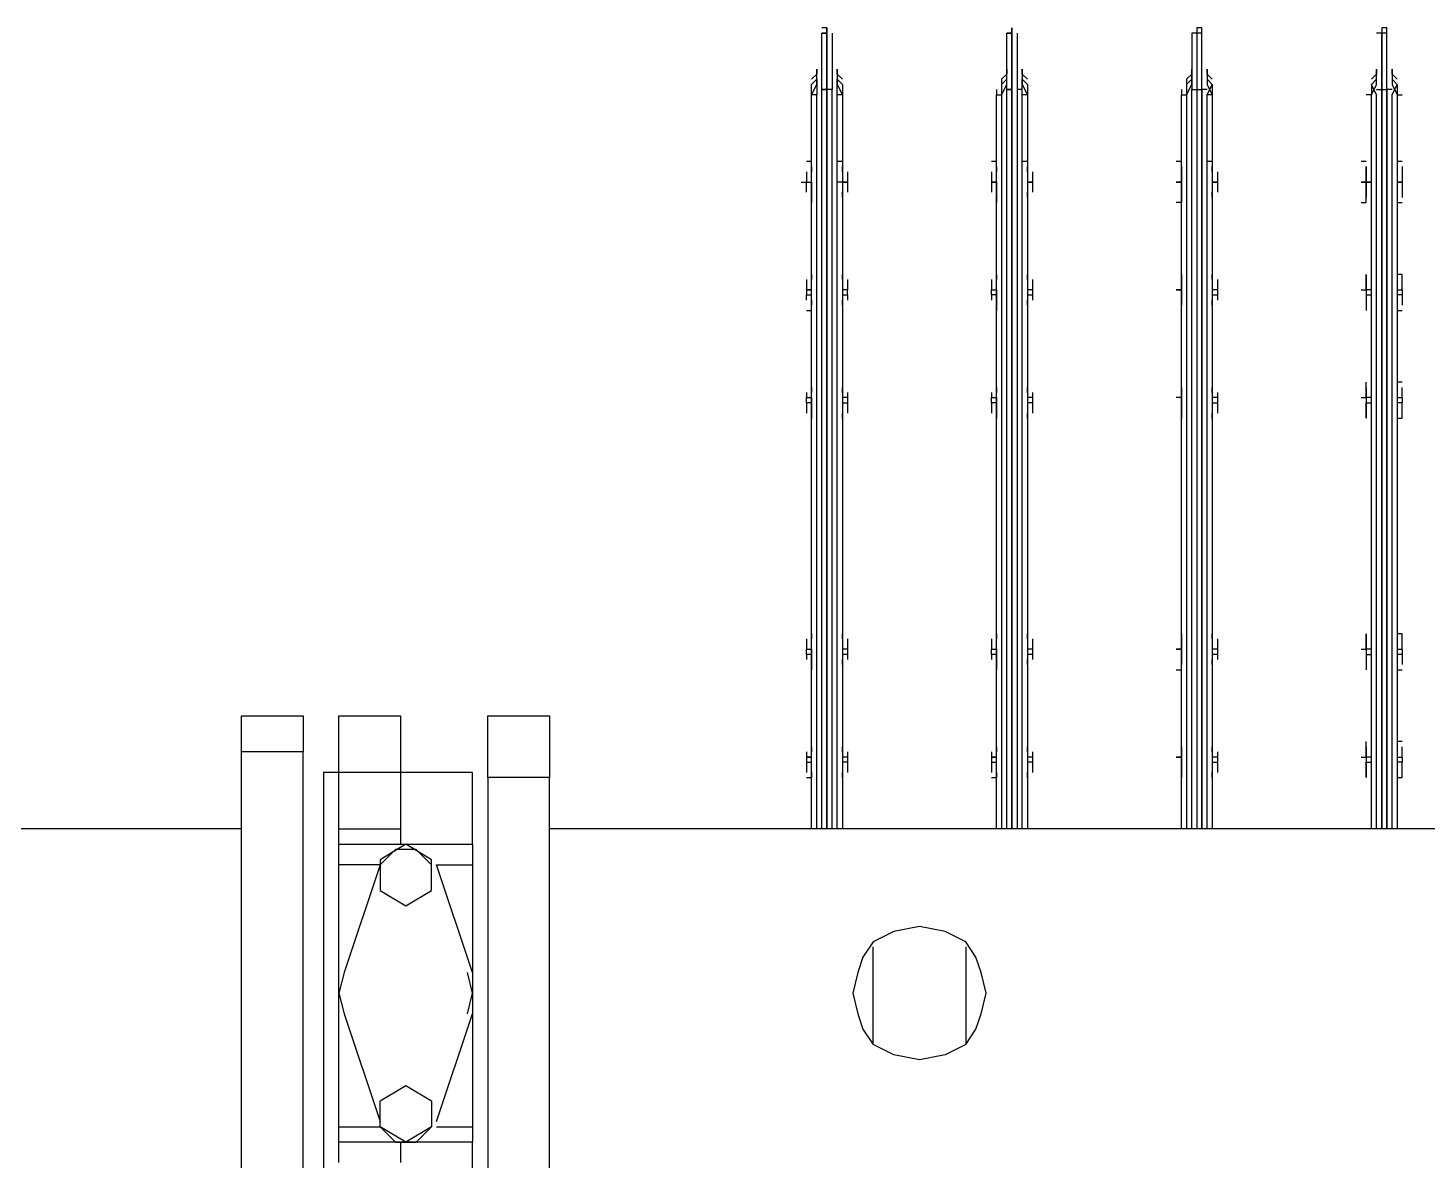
# Model space of a CAD drawing. Header units: metres. Extents: x 531263 to 531754, y 2674954 to 2675327.
# Drawn here: x 531502.5977 to 531502.9746, y 2675217.6539 to 2675217.9589 of the extents above; entities that cross this region are included whole.
import ezdxf

# ---------------------------------------------------------------- set-up
doc = ezdxf.new("R2010")
doc.units = ezdxf.units.M
doc.header["$MEASUREMENT"] = 0
doc.layers.add('IDT', color=7, linetype='Continuous')

# ---------------------------------------------------------------- blocks, each defined once
blk = doc.blocks.new('IDT')
at = {"layer": 'IDT', "color": 0, "lineweight": 25}
for p, q in [((15.08755, 10.12502), (15.08755, 9.99501)), ((15.10415, 10.12502), (15.10415, 9.99501)), ((15.02116, 10.11949), (15.02116, 10.00192)), ((15.03775, 10.00192), (15.03775, 10.11949)), ((15.0419, 10.12087), (15.0419, 10.10013)), ((15.08202, 10.00054), (15.08202, 10.12087)), ((15.06127, 10.10013), (15.06127, 10.10566)), ((15.07787, 10.10566), (15.07787, 10.10013)), ((15.0419, 10.09598), (15.0419, 10.10013)), ((15.0419, 10.10013), (15.07787, 10.10013)), ((15.05712, 10.10013), (15.05297, 10.09598)), ((15.05297, 10.09598), (15.05988, 10.10013)), ((15.06265, 10.10013), (15.05712, 10.10013)), ((15.05988, 10.10013), (15.0668, 10.09598)), ((15.0668, 10.09598), (15.06265, 10.10013)), ((15.07787, 10.10013), (15.07787, 10.09598)), ((15.0419, 10.06002), (15.0419, 10.09598)), ((15.05159, 10.09598), (15.0419, 10.09598)), ((15.05297, 10.08906), (15.05297, 10.09598)), ((15.07787, 10.09598), (15.0668, 10.09598)), ((15.0668, 10.09598), (15.0668, 10.08906)), ((15.07787, 10.09598), (15.07787, 10.06002)), ((15.05159, 10.09459), (15.0419, 10.06555)), ((15.07648, 10.06555), (15.0668, 10.09459)), ((15.05988, 10.08491), (15.05297, 10.08906)), ((15.0668, 10.08906), (15.05988, 10.08491)), ((14.90912, 10.07385), (14.91465, 10.07661)), ((14.91465, 10.07661), (14.92157, 10.078)), ((14.92157, 10.078), (14.92849, 10.07661)), ((14.92849, 10.07661), (14.93402, 10.07385)), ((14.90912, 10.07385), (14.90635, 10.0697)), ((14.90912, 10.04757), (14.90912, 10.07385)), ((14.93402, 10.07385), (14.93402, 10.04757)), ((14.93678, 10.0697), (14.93402, 10.07385)), ((14.90635, 10.0697), (14.90497, 10.06555)), ((14.93817, 10.06555), (14.93678, 10.0697)), ((14.90497, 10.06555), (14.90359, 10.06002)), ((14.93955, 10.06002), (14.93817, 10.06555)), ((15.04329, 10.06555), (15.0419, 10.06002)), ((15.07787, 10.06002), (15.07648, 10.06555)), ((14.90359, 10.06002), (14.90497, 10.05448)), ((14.93817, 10.05448), (14.93955, 10.06002)), ((15.0419, 10.02544), (15.0419, 10.06002)), ((15.0419, 10.06002), (15.04329, 10.05448)), ((15.07648, 10.05448), (15.07787, 10.06002)), ((15.07787, 10.06002), (15.07787, 10.02544)), ((14.90497, 10.05448), (14.90635, 10.05033)), ((14.93678, 10.05033), (14.93817, 10.05448)), ((15.0419, 10.05448), (15.05159, 10.02544)), ((15.0668, 10.02544), (15.07648, 10.05448)), ((14.90635, 10.05033), (14.90912, 10.04618)), ((14.93402, 10.04618), (14.93678, 10.05033)), ((14.90912, 10.04618), (14.91465, 10.04342)), ((14.91465, 10.04342), (14.92157, 10.04203)), ((14.92157, 10.04203), (14.92849, 10.04342)), ((14.92849, 10.04342), (14.93402, 10.04618)), ((15.05988, 10.0365), (15.05297, 10.03235)), ((15.0668, 10.03235), (15.05988, 10.0365)), ((15.05297, 10.03235), (15.05297, 10.02405)), ((15.0668, 10.02405), (15.0668, 10.03235)), ((15.0419, 10.0199), (15.0419, 10.02544)), ((15.05159, 10.02544), (15.0419, 10.02544)), ((15.05297, 10.02544), (15.05712, 10.02129)), ((15.05297, 10.02405), (15.05988, 10.0199)), ((15.05988, 10.0199), (15.0668, 10.02405)), ((15.06265, 10.02129), (15.0668, 10.02544)), ((15.0668, 10.02544), (15.07787, 10.02544)), ((15.07787, 10.02544), (15.07787, 10.0199)), ((15.05712, 10.02129), (15.06265, 10.02129)), ((15.0419, 10.0199), (15.0419, 10.00054)), ((15.07787, 10.0199), (15.0419, 10.0199)), ((15.06127, 10.01575), (15.06127, 10.0199)), ((15.07787, 10.0199), (15.07787, 10.01575)), ((14.44023, 10.01575), (15.02116, 10.01575)), ((14.79294, 9.81796), (14.79294, 10.01575)), ((14.79432, 10.01575), (14.79432, 9.81796)), ((14.7957, 9.81658), (14.7957, 10.01575)), ((14.7957, 10.01575), (14.7957, 9.81658)), ((14.79709, 9.81658), (14.79709, 10.01575)), ((14.79709, 10.01575), (14.79709, 9.81658)), ((14.79847, 10.01575), (14.79847, 9.81796)), ((14.79985, 10.01575), (14.79985, 9.81796)), ((14.84273, 9.81796), (14.84273, 10.01575)), ((14.84411, 10.01575), (14.84411, 9.81796)), ((14.8455, 9.81658), (14.8455, 10.01575)), ((14.8455, 10.01575), (14.8455, 9.81658)), ((14.84688, 9.81658), (14.84688, 10.01575)), ((14.84826, 10.01575), (14.84826, 9.81658)), ((14.84965, 9.81796), (14.84965, 10.01575)), ((14.85103, 10.01575), (14.85103, 9.81796)), ((14.89252, 9.81796), (14.89252, 10.01575)), ((14.89391, 10.01575), (14.89391, 9.81796)), ((14.89529, 9.81658), (14.89529, 10.01575)), ((14.89667, 10.01575), (14.89667, 9.81658)), ((14.89667, 9.81658), (14.89667, 10.01575)), ((14.89806, 10.01575), (14.89806, 9.81658)), ((14.89944, 9.81796), (14.89944, 10.01575)), ((14.90082, 10.01575), (14.90082, 9.81796)), ((14.94232, 9.81796), (14.94232, 10.01575)), ((14.9437, 10.01575), (14.9437, 9.81796)), ((14.94508, 10.01575), (14.94508, 9.81658)), ((14.94647, 9.81658), (14.94647, 10.01575)), ((14.94647, 10.01575), (14.94647, 9.81658)), ((14.94785, 10.01575), (14.94785, 9.81658)), ((14.94923, 10.01575), (14.94923, 9.81796)), ((14.95062, 10.01575), (14.95062, 9.81796)), ((15.06127, 10.00054), (15.06127, 10.01575)), ((15.07787, 10.01575), (15.06127, 10.01575)), ((15.07787, 10.01575), (15.07787, 10.00054)), ((15.10415, 10.01575), (15.21341, 10.01575)), ((14.79294, 10.00192), (14.79155, 10.00192)), ((14.79155, 10.00192), (14.79155, 10.00054)), ((14.79294, 9.99777), (14.79294, 10.00192)), ((14.80124, 9.99777), (14.80124, 10.00192)), ((14.80124, 10.00192), (14.80124, 10.00054)), ((14.84273, 9.99639), (14.84273, 10.00192)), ((14.84273, 10.00192), (14.84273, 10.00054)), ((14.85103, 9.99639), (14.85103, 10.00192)), ((14.85103, 10.00192), (14.85103, 10.00054)), ((14.89252, 9.99777), (14.89252, 10.00192)), ((14.89252, 10.00192), (14.89252, 10.00054)), ((14.90221, 10.00192), (14.90082, 10.00192)), ((14.90082, 10.00192), (14.90082, 9.99777)), ((14.90082, 10.00054), (14.90082, 10.00192)), ((14.94232, 9.99777), (14.94232, 10.00192)), ((14.94232, 10.00192), (14.94232, 10.00054)), ((14.952, 10.00192), (14.95062, 10.00192)), ((14.95062, 10.00192), (14.95062, 9.99777)), ((14.95062, 10.00054), (14.95062, 10.00192)), ((15.02116, 9.98533), (15.02116, 10.00192)), ((15.02116, 10.00192), (15.03775, 10.00192)), ((15.03775, 10.00192), (15.03775, 9.98533)), ((14.79155, 10.00054), (14.79155, 9.99777)), ((14.79155, 9.99639), (14.79155, 9.99777)), ((14.79155, 9.99777), (14.79294, 9.99777)), ((14.79294, 9.99639), (14.79294, 9.99777)), ((14.80124, 9.99777), (14.79985, 9.99777)), ((14.80124, 10.00054), (14.80124, 9.99777)), ((14.80124, 9.99639), (14.80124, 9.99777)), ((14.80124, 9.99639), (14.80124, 9.99777)), ((14.84135, 9.99777), (14.84135, 10.00054)), ((14.84273, 9.99777), (14.84135, 9.99777)), ((14.84135, 9.99639), (14.84135, 9.99777)), ((14.85103, 10.00054), (14.85103, 9.99777)), ((14.85103, 9.99777), (14.85103, 9.99639)), ((14.89114, 9.99777), (14.89114, 10.00054)), ((14.89114, 9.99639), (14.89114, 9.99777)), ((14.89114, 9.99777), (14.89252, 9.99777)), ((14.89252, 9.99639), (14.89252, 9.99777)), ((14.90082, 9.99777), (14.90082, 9.99639)), ((14.90221, 9.99777), (14.90082, 9.99777)), ((14.90221, 9.99777), (14.90221, 10.00054)), ((14.90221, 9.99639), (14.90221, 9.99777)), ((14.94093, 9.99777), (14.94093, 10.00054)), ((14.94093, 9.99639), (14.94093, 9.99777)), ((14.94093, 9.99777), (14.94232, 9.99777)), ((14.94232, 9.99639), (14.94232, 9.99777)), ((14.95062, 9.99777), (14.95062, 9.99639)), ((14.952, 9.99777), (14.95062, 9.99777)), ((14.952, 9.99777), (14.952, 10.00054)), ((14.952, 9.99639), (14.952, 9.99777)), ((15.0419, 10.00054), (15.06127, 10.00054)), ((15.06127, 9.98533), (15.06127, 10.00054)), ((15.06127, 10.00054), (15.07787, 10.00054)), ((15.07787, 10.00054), (15.07787, 9.98533)), ((15.07787, 10.00054), (15.08202, 10.00054)), ((14.79294, 9.99639), (14.79155, 9.99639)), ((14.79155, 9.99639), (14.79155, 9.99501)), ((14.79155, 9.99501), (14.79155, 9.99362)), ((14.79294, 9.99224), (14.79294, 9.99639)), ((14.79985, 9.99639), (14.80124, 9.99639)), ((14.80124, 9.99639), (14.80124, 9.99224)), ((14.80124, 9.99501), (14.80124, 9.99639)), ((14.80262, 9.99639), (14.80124, 9.99639)), ((14.80124, 9.99362), (14.80124, 9.99501)), ((14.84135, 9.99501), (14.84135, 9.99639)), ((14.84135, 9.99639), (14.84273, 9.99639)), ((14.84273, 9.99224), (14.84273, 9.99639)), ((14.84273, 9.99501), (14.84273, 9.99362)), ((14.85103, 9.99501), (14.85103, 9.99639)), ((14.85103, 9.99639), (14.85241, 9.99639)), ((14.85241, 9.99639), (14.85103, 9.99639)), ((14.85103, 9.99639), (14.85103, 9.99224)), ((14.85103, 9.99362), (14.85103, 9.99501)), ((14.89114, 9.99501), (14.89114, 9.99639)), ((14.89114, 9.99639), (14.89252, 9.99639)), ((14.89252, 9.99224), (14.89252, 9.99639)), ((14.89252, 9.99501), (14.89252, 9.99362)), ((14.90221, 9.99639), (14.90082, 9.99639)), ((14.90082, 9.99639), (14.90082, 9.99224)), ((14.90082, 9.99639), (14.90221, 9.99639)), ((14.90082, 9.99362), (14.90082, 9.99501)), ((14.90221, 9.99501), (14.90221, 9.99639)), ((14.94093, 9.99501), (14.94093, 9.99639)), ((14.94093, 9.99639), (14.94232, 9.99639)), ((14.94232, 9.99224), (14.94232, 9.99639)), ((14.94232, 9.99501), (14.94232, 9.99362)), ((14.952, 9.99639), (14.95062, 9.99639)), ((14.95062, 9.99639), (14.95062, 9.99224)), ((14.95062, 9.99639), (14.952, 9.99639)), ((14.95062, 9.99362), (14.95062, 9.99501)), ((14.952, 9.99501), (14.952, 9.99639)), ((15.08755, 9.98533), (15.08755, 9.99501)), ((15.08755, 9.99501), (15.10415, 9.99501)), ((15.10415, 9.99501), (15.10415, 9.98533)), ((14.79155, 9.99224), (14.79294, 9.99224)), ((15.03775, 9.98533), (15.02116, 9.98533)), ((15.07787, 9.98533), (15.06127, 9.98533)), ((15.10415, 9.98533), (15.08755, 9.98533)), ((14.79294, 9.97288), (14.79155, 9.97288)), ((14.79155, 9.97011), (14.79155, 9.97149)), ((14.79294, 9.96873), (14.79294, 9.97288)), ((14.80124, 9.96873), (14.80124, 9.97288)), ((14.80124, 9.97011), (14.80124, 9.97149)), ((14.84273, 9.96873), (14.84273, 9.97288)), ((14.84273, 9.97149), (14.84273, 9.97011)), ((14.85241, 9.97288), (14.85103, 9.97288)), ((14.85103, 9.97288), (14.85103, 9.96873)), ((14.85103, 9.97011), (14.85103, 9.97149)), ((14.89252, 9.96873), (14.89252, 9.97288)), ((14.89252, 9.97149), (14.89252, 9.97011)), ((14.90082, 9.96873), (14.90082, 9.97288)), ((14.90082, 9.97011), (14.90082, 9.97149)), ((14.94232, 9.96873), (14.94232, 9.97288)), ((14.94232, 9.97149), (14.94232, 9.97011)), ((14.95062, 9.96873), (14.95062, 9.97288)), ((14.95062, 9.97011), (14.95062, 9.97149)), ((14.79155, 9.96873), (14.79155, 9.97011)), ((14.79155, 9.96734), (14.79155, 9.96873)), ((14.79155, 9.96873), (14.79294, 9.96873)), ((14.79294, 9.96734), (14.79155, 9.96734)), ((14.79155, 9.96734), (14.79155, 9.96458)), ((14.79294, 9.96734), (14.79294, 9.96873)), ((14.79294, 9.96319), (14.79294, 9.96734)), ((14.80124, 9.96873), (14.79985, 9.96873)), ((14.79985, 9.96734), (14.80124, 9.96734)), ((14.80124, 9.96873), (14.80124, 9.97011)), ((14.80124, 9.96734), (14.80124, 9.96873)), ((14.80124, 9.96734), (14.80124, 9.96873)), ((14.80124, 9.96734), (14.80124, 9.96319)), ((14.80124, 9.96458), (14.80124, 9.96734)), ((14.80262, 9.96734), (14.80124, 9.96734)), ((14.84135, 9.96873), (14.84135, 9.97011)), ((14.84135, 9.96734), (14.84135, 9.96873)), ((14.84135, 9.96873), (14.84273, 9.96873)), ((14.84135, 9.96458), (14.84135, 9.96734)), ((14.84135, 9.96734), (14.84273, 9.96734)), ((14.84273, 9.96734), (14.84273, 9.96873)), ((14.84273, 9.96319), (14.84273, 9.96734)), ((14.85103, 9.96873), (14.85103, 9.97011)), ((14.85103, 9.96873), (14.85103, 9.96734)), ((14.85103, 9.96734), (14.85103, 9.96873)), ((14.85103, 9.96458), (14.85103, 9.96734)), ((14.85103, 9.96734), (14.85241, 9.96734)), ((14.85241, 9.96734), (14.85103, 9.96734)), ((14.85103, 9.96734), (14.85103, 9.96319)), ((14.89114, 9.96873), (14.89114, 9.97011)), ((14.89114, 9.96734), (14.89114, 9.96873)), ((14.89114, 9.96873), (14.89252, 9.96873)), ((14.89114, 9.96458), (14.89114, 9.96734)), ((14.89114, 9.96734), (14.89252, 9.96734)), ((14.89252, 9.96319), (14.89252, 9.96873)), ((14.90082, 9.96873), (14.90221, 9.96873)), ((14.90082, 9.96734), (14.90082, 9.96873)), ((14.90221, 9.96734), (14.90082, 9.96734)), ((14.90082, 9.96734), (14.90082, 9.96319)), ((14.90221, 9.96734), (14.90082, 9.96734)), ((14.90221, 9.96873), (14.90221, 9.97011)), ((14.90221, 9.96873), (14.90221, 9.96734)), ((14.90221, 9.96458), (14.90221, 9.96734)), ((14.94093, 9.96873), (14.94093, 9.97011)), ((14.94093, 9.96734), (14.94093, 9.96873)), ((14.94093, 9.96873), (14.94232, 9.96873)), ((14.94093, 9.96458), (14.94093, 9.96734)), ((14.94093, 9.96734), (14.94232, 9.96734)), ((14.94232, 9.96734), (14.94232, 9.96873)), ((14.94232, 9.96319), (14.94232, 9.96734)), ((14.95062, 9.96873), (14.952, 9.96873)), ((14.95062, 9.96734), (14.95062, 9.96873)), ((14.952, 9.96734), (14.95062, 9.96734)), ((14.95062, 9.96734), (14.95062, 9.96319)), ((14.952, 9.96734), (14.95062, 9.96734)), ((14.952, 9.96873), (14.952, 9.97011)), ((14.952, 9.96873), (14.952, 9.96734)), ((14.952, 9.96458), (14.952, 9.96734)), ((14.79155, 9.96458), (14.79155, 9.96319)), ((14.80124, 9.96319), (14.80124, 9.96458)), ((14.84273, 9.96458), (14.84273, 9.96319)), ((14.85103, 9.96319), (14.85103, 9.96458)), ((14.89252, 9.96458), (14.89252, 9.96319)), ((14.90082, 9.96319), (14.90082, 9.96458)), ((14.94232, 9.96458), (14.94232, 9.96319)), ((14.95062, 9.96319), (14.95062, 9.96458)), ((14.79155, 9.96319), (14.79294, 9.96319)), ((14.79294, 9.9051), (14.79155, 9.9051)), ((14.79155, 9.9051), (14.79155, 9.90372)), ((14.79155, 9.90372), (14.79155, 9.90095)), ((14.79294, 9.90095), (14.79294, 9.9051)), ((14.80124, 9.90095), (14.80124, 9.9051)), ((14.80124, 9.9051), (14.80124, 9.90372)), ((14.80124, 9.90372), (14.80124, 9.90095)), ((14.84135, 9.90095), (14.84135, 9.90372)), ((14.84273, 9.90095), (14.84273, 9.9051)), ((14.84273, 9.9051), (14.84273, 9.90372)), ((14.85103, 9.90372), (14.85103, 9.9051)), ((14.85103, 9.9051), (14.85103, 9.90095)), ((14.85103, 9.90095), (14.85103, 9.90372)), ((14.89114, 9.90095), (14.89114, 9.90372)), ((14.89252, 9.90095), (14.89252, 9.9051)), ((14.89252, 9.9051), (14.89252, 9.90372)), ((14.90082, 9.90095), (14.90082, 9.9051)), ((14.90082, 9.9051), (14.90082, 9.90372)), ((14.90221, 9.90095), (14.90221, 9.90372)), ((14.94093, 9.90095), (14.94093, 9.90372)), ((14.94232, 9.90095), (14.94232, 9.9051)), ((14.94232, 9.9051), (14.94232, 9.90372)), ((14.95062, 9.90095), (14.95062, 9.9051)), ((14.95062, 9.9051), (14.95062, 9.90372)), ((14.952, 9.90095), (14.952, 9.90372)), ((14.79155, 9.89957), (14.79155, 9.90095)), ((14.79155, 9.90095), (14.79294, 9.90095)), ((14.79294, 9.89957), (14.79155, 9.89957)), ((14.79155, 9.89957), (14.79155, 9.89819)), ((14.79294, 9.89542), (14.79294, 9.90095)), ((14.80124, 9.90095), (14.79985, 9.90095)), ((14.79985, 9.89957), (14.80124, 9.89957)), ((14.80124, 9.89957), (14.80124, 9.90095)), ((14.80124, 9.89957), (14.80124, 9.90095)), ((14.80124, 9.89957), (14.80124, 9.89542)), ((14.80124, 9.89819), (14.80124, 9.89957)), ((14.80262, 9.89957), (14.80124, 9.89957)), ((14.84273, 9.90095), (14.84135, 9.90095)), ((14.84135, 9.89957), (14.84135, 9.90095)), ((14.84135, 9.89819), (14.84135, 9.89957)), ((14.84135, 9.89957), (14.84273, 9.89957)), ((14.84273, 9.89957), (14.84273, 9.90095)), ((14.84273, 9.89542), (14.84273, 9.89957)), ((14.85103, 9.89957), (14.85103, 9.90095)), ((14.85103, 9.90095), (14.85103, 9.89957)), ((14.85103, 9.89957), (14.85103, 9.89542)), ((14.85103, 9.89819), (14.85103, 9.89957)), ((14.85103, 9.89957), (14.85241, 9.89957)), ((14.89114, 9.89957), (14.89114, 9.90095)), ((14.89114, 9.90095), (14.89252, 9.90095)), ((14.89114, 9.89819), (14.89114, 9.89957)), ((14.89114, 9.89957), (14.89252, 9.89957)), ((14.89252, 9.89542), (14.89252, 9.90095)), ((14.90082, 9.90095), (14.90221, 9.90095)), ((14.90082, 9.89957), (14.90082, 9.90095)), ((14.90221, 9.89957), (14.90082, 9.89957)), ((14.90082, 9.89957), (14.90082, 9.89542)), ((14.90221, 9.89957), (14.90082, 9.89957)), ((14.90221, 9.90095), (14.90221, 9.89957)), ((14.90221, 9.89819), (14.90221, 9.89957)), ((14.94232, 9.90095), (14.94093, 9.90095)), ((14.94093, 9.89957), (14.94093, 9.90095)), ((14.94093, 9.89819), (14.94093, 9.89957)), ((14.94093, 9.89957), (14.94232, 9.89957)), ((14.94232, 9.89542), (14.94232, 9.90095)), ((14.95062, 9.90095), (14.952, 9.90095)), ((14.95062, 9.89957), (14.95062, 9.90095)), ((14.952, 9.89957), (14.95062, 9.89957)), ((14.95062, 9.89957), (14.95062, 9.89542)), ((14.952, 9.89957), (14.95062, 9.89957)), ((14.952, 9.90095), (14.952, 9.89957)), ((14.952, 9.89819), (14.952, 9.89957)), ((14.79155, 9.89819), (14.79155, 9.8968)), ((14.80124, 9.8968), (14.80124, 9.89819)), ((14.84273, 9.89819), (14.84273, 9.8968)), ((14.85103, 9.8968), (14.85103, 9.89819)), ((14.89252, 9.89819), (14.89252, 9.8968)), ((14.90082, 9.8968), (14.90082, 9.89819)), ((14.94232, 9.89819), (14.94232, 9.8968)), ((14.95062, 9.8968), (14.95062, 9.89819)), ((14.79155, 9.89542), (14.79294, 9.89542)), ((14.79294, 9.87606), (14.79155, 9.87606)), ((14.79155, 9.87329), (14.79155, 9.87467)), ((14.79155, 9.87191), (14.79155, 9.87329)), ((14.79294, 9.87191), (14.79294, 9.87606)), ((14.80124, 9.87191), (14.80124, 9.87606)), ((14.80124, 9.87329), (14.80124, 9.87467)), ((14.80124, 9.87191), (14.80124, 9.87329)), ((14.84135, 9.87191), (14.84135, 9.87329)), ((14.84273, 9.87052), (14.84273, 9.87606)), ((14.84273, 9.87467), (14.84273, 9.87329)), ((14.85103, 9.87606), (14.85103, 9.87052)), ((14.85103, 9.87329), (14.85103, 9.87467)), ((14.85103, 9.87052), (14.85103, 9.87329)), ((14.89114, 9.87191), (14.89114, 9.87329)), ((14.89252, 9.87191), (14.89252, 9.87606)), ((14.89252, 9.87467), (14.89252, 9.87329)), ((14.90082, 9.87191), (14.90082, 9.87606)), ((14.90082, 9.87329), (14.90082, 9.87467)), ((14.90221, 9.87191), (14.90221, 9.87329)), ((14.94093, 9.87191), (14.94093, 9.87329)), ((14.94232, 9.87191), (14.94232, 9.87606)), ((14.94232, 9.87467), (14.94232, 9.87329)), ((14.952, 9.87606), (14.95062, 9.87606)), ((14.95062, 9.87606), (14.95062, 9.87191)), ((14.95062, 9.87329), (14.95062, 9.87467)), ((14.952, 9.87329), (14.952, 9.87191)), ((14.79155, 9.87052), (14.79155, 9.87191)), ((14.79155, 9.87191), (14.79294, 9.87191)), ((14.79294, 9.87052), (14.79155, 9.87052)), ((14.79155, 9.87052), (14.79155, 9.86776)), ((14.79294, 9.87052), (14.79294, 9.87191)), ((14.79294, 9.86637), (14.79294, 9.87052)), ((14.80124, 9.87191), (14.79985, 9.87191)), ((14.79985, 9.87052), (14.80124, 9.87052)), ((14.80124, 9.87052), (14.80124, 9.87191)), ((14.80124, 9.87052), (14.80124, 9.87191)), ((14.80124, 9.87052), (14.80124, 9.86637)), ((14.80124, 9.86776), (14.80124, 9.87052)), ((14.80262, 9.87052), (14.80124, 9.87052)), ((14.84273, 9.87191), (14.84135, 9.87191)), ((14.84135, 9.87052), (14.84135, 9.87191)), ((14.84135, 9.86776), (14.84135, 9.87052)), ((14.84135, 9.87052), (14.84273, 9.87052)), ((14.84273, 9.86637), (14.84273, 9.87052)), ((14.85103, 9.87052), (14.85241, 9.87052)), ((14.85241, 9.87052), (14.85103, 9.87052)), ((14.85103, 9.87052), (14.85103, 9.86776)), ((14.85103, 9.86637), (14.85103, 9.87052)), ((14.89252, 9.87191), (14.89114, 9.87191)), ((14.89114, 9.87052), (14.89114, 9.87191)), ((14.89114, 9.86776), (14.89114, 9.87052)), ((14.89114, 9.87052), (14.89252, 9.87052)), ((14.89252, 9.86637), (14.89252, 9.87191)), ((14.90082, 9.87191), (14.90221, 9.87191)), ((14.90082, 9.87052), (14.90082, 9.87191)), ((14.90221, 9.87052), (14.90082, 9.87052)), ((14.90082, 9.87052), (14.90082, 9.86637)), ((14.90221, 9.87052), (14.90082, 9.87052)), ((14.90221, 9.87191), (14.90221, 9.87052)), ((14.90221, 9.86776), (14.90221, 9.87052)), ((14.94232, 9.87191), (14.94093, 9.87191)), ((14.94093, 9.87191), (14.94093, 9.87052)), ((14.94093, 9.86776), (14.94093, 9.87052)), ((14.94093, 9.87052), (14.94232, 9.87052)), ((14.94232, 9.86637), (14.94232, 9.87191)), ((14.95062, 9.87191), (14.95062, 9.87052)), ((14.952, 9.87191), (14.95062, 9.87191)), ((14.952, 9.87052), (14.95062, 9.87052)), ((14.95062, 9.87052), (14.95062, 9.86637)), ((14.95062, 9.87052), (14.952, 9.87052)), ((14.952, 9.87052), (14.952, 9.87191)), ((14.952, 9.86776), (14.952, 9.87052)), ((14.79155, 9.86776), (14.79155, 9.86637)), ((14.79155, 9.86637), (14.79294, 9.86637)), ((14.80124, 9.86637), (14.80124, 9.86776)), ((14.84273, 9.86776), (14.84273, 9.86637)), ((14.85103, 9.86776), (14.85103, 9.86637)), ((14.89252, 9.86776), (14.89252, 9.86637)), ((14.90082, 9.86637), (14.90082, 9.86776)), ((14.94232, 9.86776), (14.94232, 9.86637)), ((14.95062, 9.86637), (14.95062, 9.86776)), ((14.79294, 9.84701), (14.79155, 9.84701)), ((14.79294, 9.84148), (14.79294, 9.84701)), ((14.80262, 9.84701), (14.80124, 9.84701)), ((14.80124, 9.84701), (14.80124, 9.84148)), ((14.84273, 9.83733), (14.84273, 9.84701)), ((14.85103, 9.84148), (14.85103, 9.84701)), ((14.85103, 9.84701), (14.85241, 9.84701)), ((14.89252, 9.84148), (14.89252, 9.84701)), ((14.90082, 9.84148), (14.90082, 9.84701)), ((14.94232, 9.84148), (14.94232, 9.84701)), ((14.95062, 9.84148), (14.95062, 9.84701)), ((14.79155, 9.84424), (14.79155, 9.84563)), ((14.79155, 9.84148), (14.79155, 9.84424)), ((14.80124, 9.84424), (14.80124, 9.84563)), ((14.80124, 9.84148), (14.80124, 9.84424)), ((14.84135, 9.84148), (14.84135, 9.84424)), ((14.84273, 9.84563), (14.84273, 9.84424)), ((14.85103, 9.84424), (14.85103, 9.84563)), ((14.85103, 9.84148), (14.85103, 9.84424)), ((14.89114, 9.84148), (14.89114, 9.84424)), ((14.89252, 9.84563), (14.89252, 9.84424)), ((14.90082, 9.84424), (14.90082, 9.84563)), ((14.90221, 9.84148), (14.90221, 9.84424)), ((14.94093, 9.84148), (14.94093, 9.84424)), ((14.94232, 9.84563), (14.94232, 9.84424)), ((14.95062, 9.84424), (14.95062, 9.84563)), ((14.952, 9.84424), (14.952, 9.84148)), ((14.79155, 9.83871), (14.79155, 9.84148)), ((14.79155, 9.84148), (14.79294, 9.84148)), ((14.79294, 9.84148), (14.79155, 9.84148)), ((14.79155, 9.84148), (14.79294, 9.84148)), ((14.79294, 9.83733), (14.79294, 9.84148)), ((14.80124, 9.84148), (14.79985, 9.84148)), ((14.79985, 9.84148), (14.80124, 9.84148)), ((14.80124, 9.84148), (14.80262, 9.84148)), ((14.80262, 9.84148), (14.80124, 9.84148)), ((14.80124, 9.84148), (14.80124, 9.83871)), ((14.80124, 9.83733), (14.80124, 9.84148)), ((14.84135, 9.83871), (14.84135, 9.84148)), ((14.84135, 9.84148), (14.84273, 9.84148)), ((14.84273, 9.84148), (14.84135, 9.84148)), ((14.85241, 9.84148), (14.85103, 9.84148)), ((14.85103, 9.84148), (14.85241, 9.84148)), ((14.85241, 9.84148), (14.85103, 9.84148)), ((14.85103, 9.84148), (14.85103, 9.83733)), ((14.85103, 9.83871), (14.85103, 9.84148)), ((14.89114, 9.83871), (14.89114, 9.84148)), ((14.89114, 9.84148), (14.89252, 9.84148)), ((14.89252, 9.84148), (14.89114, 9.84148)), ((14.89252, 9.83733), (14.89252, 9.84148)), ((14.90082, 9.84148), (14.90221, 9.84148)), ((14.90221, 9.84148), (14.90082, 9.84148)), ((14.90082, 9.84148), (14.90082, 9.83733)), ((14.90221, 9.84148), (14.90082, 9.84148)), ((14.90221, 9.83871), (14.90221, 9.84148)), ((14.94093, 9.83871), (14.94093, 9.84148)), ((14.94093, 9.84148), (14.94232, 9.84148)), ((14.94093, 9.84148), (14.94232, 9.84148)), ((14.94232, 9.84148), (14.94093, 9.84148)), ((14.94232, 9.83733), (14.94232, 9.84148)), ((14.94232, 9.84148), (14.9437, 9.84148)), ((14.952, 9.84148), (14.95062, 9.84148)), ((14.95062, 9.84148), (14.95062, 9.83733)), ((14.952, 9.84148), (14.95062, 9.84148)), ((14.952, 9.84148), (14.95062, 9.84148)), ((14.95338, 9.84148), (14.952, 9.84148)), ((14.952, 9.83871), (14.952, 9.84148)), ((14.79155, 9.83733), (14.79155, 9.83871)), ((14.79155, 9.83594), (14.79294, 9.83594)), ((14.80124, 9.83871), (14.80124, 9.83733)), ((14.80124, 9.83594), (14.80262, 9.83594)), ((14.84273, 9.83871), (14.84273, 9.83733)), ((14.84273, 9.83594), (14.84411, 9.83594)), ((14.85103, 9.83733), (14.85103, 9.83871)), ((14.85103, 9.83594), (14.85241, 9.83594)), ((14.89252, 9.83871), (14.89252, 9.83733)), ((14.89252, 9.83594), (14.89391, 9.83594)), ((14.90082, 9.83733), (14.90082, 9.83871)), ((14.90082, 9.83594), (14.90221, 9.83594)), ((14.94232, 9.83871), (14.94232, 9.83733)), ((14.94232, 9.83594), (14.9437, 9.83594)), ((14.95062, 9.83733), (14.95062, 9.83871)), ((14.95062, 9.83594), (14.952, 9.83594)), ((14.79294, 9.81796), (14.79155, 9.81796)), ((14.79432, 9.8152), (14.79294, 9.81796)), ((14.79432, 9.81796), (14.79294, 9.8152)), ((14.79294, 9.81658), (14.79294, 9.81796)), ((14.79294, 9.8152), (14.79294, 9.81658)), ((14.79432, 9.81658), (14.7957, 9.81658)), ((14.7957, 9.81658), (14.7957, 9.80137)), ((14.79709, 9.81658), (14.7957, 9.81658)), ((14.7957, 9.81658), (14.7957, 9.79998)), ((14.79847, 9.81658), (14.79709, 9.81658)), ((14.79709, 9.79998), (14.79709, 9.81658)), ((14.79709, 9.81658), (14.79709, 9.80137)), ((14.79985, 9.81796), (14.79847, 9.8152)), ((14.79847, 9.81796), (14.79985, 9.8152)), ((14.79985, 9.81658), (14.79985, 9.81796)), ((14.79985, 9.81796), (14.80124, 9.81796)), ((14.79985, 9.8152), (14.79985, 9.81658)), ((14.84411, 9.8152), (14.84273, 9.81796)), ((14.84273, 9.81796), (14.84411, 9.81796)), ((14.84411, 9.81796), (14.84273, 9.8152)), ((14.84273, 9.81658), (14.84273, 9.81796)), ((14.84273, 9.8152), (14.84273, 9.81658)), ((14.84411, 9.81658), (14.8455, 9.81658)), ((14.8455, 9.81658), (14.8455, 9.79998)), ((14.84688, 9.81658), (14.8455, 9.81658)), ((14.8455, 9.81658), (14.8455, 9.80137)), ((14.84688, 9.79998), (14.84688, 9.81658)), ((14.84826, 9.81658), (14.84688, 9.81658)), ((14.84965, 9.81796), (14.84826, 9.8152)), ((14.84826, 9.80137), (14.84826, 9.81658)), ((14.85103, 9.81796), (14.84965, 9.81796)), ((14.84965, 9.81381), (14.84965, 9.81796)), ((14.84965, 9.8152), (14.84965, 9.81658)), ((14.85103, 9.81658), (14.85103, 9.81796)), ((14.89391, 9.8152), (14.89252, 9.81796)), ((14.89252, 9.81796), (14.89391, 9.81796)), ((14.89252, 9.81658), (14.89252, 9.81796)), ((14.89252, 9.8152), (14.89252, 9.81658)), ((14.89391, 9.81796), (14.89391, 9.81381)), ((14.89391, 9.81658), (14.89529, 9.81658)), ((14.89529, 9.80137), (14.89529, 9.81658)), ((14.89806, 9.81658), (14.89667, 9.81658)), ((14.89667, 9.81658), (14.89806, 9.81658)), ((14.89667, 9.79998), (14.89667, 9.81658)), ((14.89667, 9.81658), (14.89667, 9.79998)), ((14.89944, 9.81796), (14.89806, 9.8152)), ((14.89806, 9.81658), (14.89806, 9.80137)), ((14.90082, 9.81796), (14.89944, 9.81796)), ((14.89944, 9.81381), (14.89944, 9.81796)), ((14.89944, 9.8152), (14.89944, 9.81658)), ((14.90082, 9.81658), (14.90082, 9.81796)), ((14.9437, 9.8152), (14.94232, 9.81796)), ((14.94232, 9.81796), (14.9437, 9.81796)), ((14.94232, 9.81658), (14.94232, 9.81796)), ((14.94232, 9.8152), (14.94232, 9.81658)), ((14.9437, 9.81796), (14.9437, 9.81381)), ((14.94508, 9.81658), (14.94647, 9.81658)), ((14.94508, 9.80137), (14.94508, 9.81658)), ((14.94647, 9.81658), (14.94785, 9.81658)), ((14.94785, 9.81658), (14.94647, 9.81658)), ((14.94647, 9.81658), (14.94647, 9.79998)), ((14.94647, 9.79998), (14.94647, 9.81658)), ((14.94785, 9.81658), (14.94785, 9.80137)), ((14.95062, 9.81796), (14.94923, 9.8152)), ((14.94923, 9.81381), (14.94923, 9.81796)), ((14.94923, 9.81796), (14.95062, 9.81796)), ((14.95062, 9.81796), (14.95062, 9.81658)), ((14.95062, 9.81658), (14.95062, 9.8152)), ((14.79294, 9.8152), (14.79432, 9.81381)), ((14.79432, 9.81381), (14.79294, 9.8152)), ((14.79294, 9.81381), (14.79432, 9.81243)), ((14.79432, 9.81105), (14.79432, 9.8152)), ((14.79847, 9.8152), (14.79847, 9.81105)), ((14.79985, 9.8152), (14.79847, 9.81381)), ((14.79847, 9.81381), (14.79985, 9.8152)), ((14.79847, 9.81243), (14.79985, 9.81381)), ((14.84273, 9.8152), (14.84411, 9.81381)), ((14.84411, 9.81381), (14.84273, 9.8152)), ((14.84273, 9.81381), (14.84411, 9.81243)), ((14.84411, 9.81105), (14.84411, 9.8152)), ((14.84826, 9.8152), (14.84826, 9.81105)), ((14.84826, 9.81381), (14.84965, 9.8152)), ((14.84826, 9.81243), (14.84965, 9.81381)), ((14.89391, 9.81381), (14.89252, 9.8152)), ((14.89252, 9.81381), (14.89391, 9.81243)), ((14.89391, 9.81105), (14.89391, 9.8152)), ((14.89806, 9.8152), (14.89806, 9.81105)), ((14.89806, 9.81381), (14.89944, 9.8152)), ((14.89806, 9.81243), (14.89944, 9.81381)), ((14.9437, 9.81381), (14.94232, 9.8152)), ((14.94232, 9.81381), (14.9437, 9.81243)), ((14.9437, 9.81105), (14.9437, 9.8152)), ((14.94923, 9.8152), (14.94923, 9.81105)), ((14.95062, 9.8152), (14.94923, 9.81381)), ((14.94923, 9.81243), (14.95062, 9.81381)), ((14.79432, 9.81243), (14.79432, 9.81105)), ((14.79847, 9.81105), (14.79847, 9.81243)), ((14.84411, 9.81243), (14.84411, 9.81105)), ((14.84826, 9.81105), (14.84826, 9.81243)), ((14.89391, 9.81243), (14.89391, 9.81105)), ((14.89806, 9.81105), (14.89806, 9.81243)), ((14.9437, 9.81243), (14.9437, 9.81105)), ((14.94923, 9.81105), (14.94923, 9.81243)), ((14.7957, 9.80137), (14.79709, 9.80137)), ((14.7957, 9.79998), (14.79709, 9.79998)), ((14.79709, 9.80137), (14.79847, 9.80137)), ((14.8455, 9.80137), (14.84688, 9.80137)), ((14.8455, 9.79998), (14.84688, 9.79998)), ((14.84688, 9.80137), (14.84826, 9.80137)), ((14.89806, 9.80137), (14.89667, 9.80137)), ((14.89667, 9.80137), (14.89806, 9.80137)), ((14.94785, 9.80137), (14.94647, 9.80137)), ((14.94647, 9.80137), (14.94785, 9.80137)), ((14.94647, 9.79998), (14.94785, 9.79998))]:
    blk.add_line(p, q, dxfattribs=at)

msp = doc.modelspace()

# ---------------------------------------------------------------- block references
at = {"layer": 'IDT', "color": 8, "rotation": 180}
msp.add_blockref('IDT', (531517.75928, 2675227.75885), dxfattribs=at)

doc.saveas('drawing.dxf')
